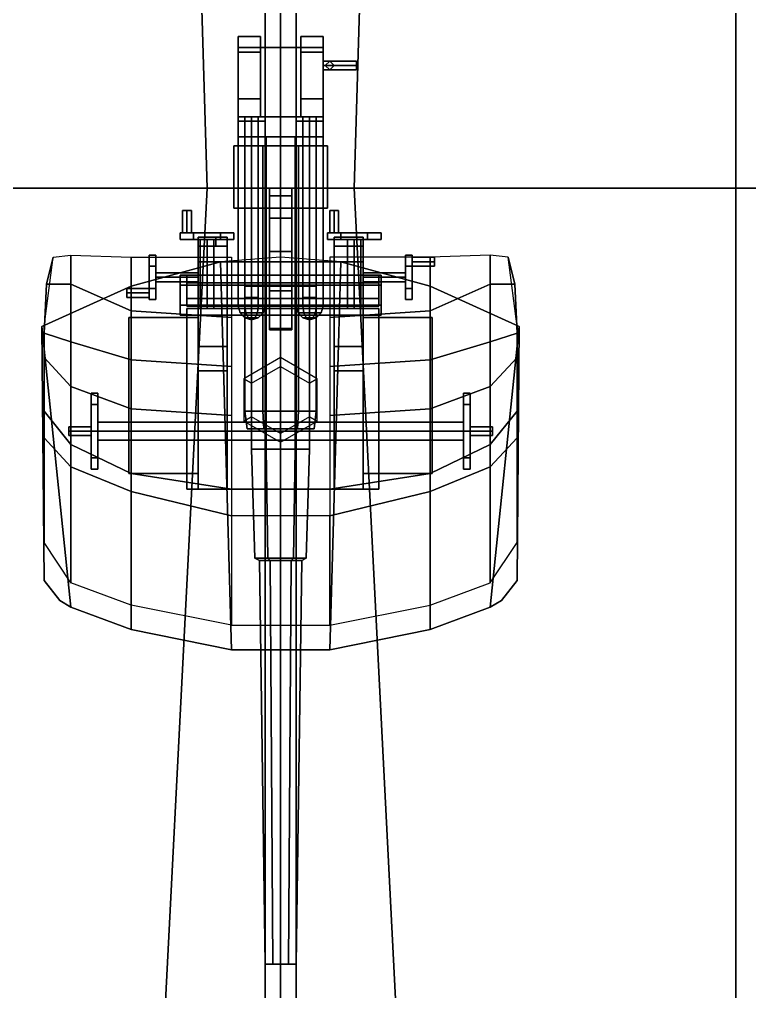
# Model space of a CAD drawing. Header units: millimetres. Extents: x -5 to 5, y -63 to 51.
# Drawn here: x -1.171 to 2.102, y -4.033 to 0.327 of the extents above; entities that cross this region are included whole.
import ezdxf

# ---------------------------------------------------------------- set-up
doc = ezdxf.new("R2010")
doc.units = ezdxf.units.MM
for name, color, linetype in [('gun', 1, 'Continuous'), ('hull2', 7, 'Continuous'), ('railings', 6, 'Continuous'), ('sleeve', 5, 'Continuous'), ('turret', 2, 'Continuous')]:
    doc.layers.add(name, color=color, linetype=linetype)

msp = doc.modelspace()

# ---------------------------------------------------------------- linework, layer by layer
for points in [[(0, 3.64, 3.3), (-4.79, 3.64, 3.14), (-4.69, -0.43, 3.07), (0, -0.43, 3.2)], [(-2.18, 3.64, -2.71), (-0.45, 3.64, -2.89), (-0.33, -0.43, -2.97), (-2.52, -0.43, -2.7)], [(-0.45, 3.64, -2.89), (-0.07, 3.64, -2.93), (-0.07, -0.43, -2.98), (-0.33, -0.43, -2.97)], [(-0.07, 3.64, -2.93), (0, 3.64, -2.94), (0, -0.43, -3.04), (-0.07, -0.43, -2.98)], [(2.04, 2.41, 4.45), (-2.04, 2.41, 4.45), (-2.04, -4.61, 4.45), (2.04, -4.61, 4.45)], [(2.04, -4.61, 3), (2.04, 2.41, 3.2), (2.04, 2.41, 4.45), (2.04, -4.61, 4.45)], [(0, -0.43, 3.2), (-4.69, -0.43, 3.07), (-4.69, -6.12, 2.89), (0, -6.12, 3.04)], [(-2.52, -0.43, -2.7), (-0.33, -0.43, -2.97), (-0.62, -6.12, -3.05), (-2.52, -6.12, -2.81)], [(-0.33, -0.43, -2.97), (-0.07, -0.43, -2.98), (-0.07, -6.12, -3.06), (-0.62, -6.12, -3.05)], [(-0.07, -0.43, -2.98), (0, -0.43, -3.04), (0, -6.12, -3.12), (-0.07, -6.12, -3.06)]]:
    msp.add_3dface(points)
at = {"layer": 'gun'}
for points in [[(-0.09, 0.18, 5.91), (-0.09, 0.25, 5.84), (-0.19, 0.25, 5.84), (-0.19, 0.18, 5.91)], [(-0.19, 0.25, 5.59), (-0.09, 0.25, 5.59), (-0.09, 0.2, 5.55), (-0.19, 0.2, 5.55)], [(-0.19, 0.25, 5.84), (-0.09, 0.25, 5.84), (-0.09, 0.25, 5.59), (-0.19, 0.25, 5.59)], [(-0.19, 0.18, 5.91), (-0.19, 0.25, 5.84), (-0.19, 0.25, 5.59), (-0.19, 0.2, 5.55)], [(-0.09, 0.2, 5.55), (-0.09, 0.25, 5.59), (-0.09, 0.25, 5.84), (-0.09, 0.18, 5.91)], [(0.19, 0.18, 5.91), (0.19, 0.25, 5.84), (0.09, 0.25, 5.84), (0.09, 0.18, 5.91)], [(0.09, 0.25, 5.59), (0.19, 0.25, 5.59), (0.19, 0.2, 5.55), (0.09, 0.2, 5.55)], [(0.09, 0.25, 5.84), (0.19, 0.25, 5.84), (0.19, 0.25, 5.59), (0.09, 0.25, 5.59)], [(0.09, 0.18, 5.91), (0.09, 0.25, 5.84), (0.09, 0.25, 5.59), (0.09, 0.2, 5.55)], [(0.19, 0.2, 5.55), (0.19, 0.25, 5.59), (0.19, 0.25, 5.84), (0.19, 0.18, 5.91)], [(-0.19, 0.2, 5.55), (0.19, 0.2, 5.55), (0.19, -0.11, 5.55), (-0.19, -0.11, 5.55)], [(-0.19, -0.11, 5.91), (-0.19, 0.18, 5.91), (-0.19, 0.2, 5.55), (-0.19, -0.11, 5.55)], [(-0.09, -0.11, 5.91), (-0.09, 0.18, 5.91), (-0.19, 0.18, 5.91), (-0.19, -0.11, 5.91)], [(0.09, -0.11, 5.61), (0.09, 0.2, 5.61), (-0.09, 0.2, 5.61), (-0.09, -0.11, 5.61)], [(-0.09, 0.2, 5.61), (0.09, 0.2, 5.61), (0.09, 0.2, 5.55), (-0.09, 0.2, 5.55)], [(-0.09, -0.11, 5.55), (-0.09, 0.2, 5.55), (-0.09, 0.18, 5.91), (-0.09, -0.11, 5.91)], [(0.09, -0.11, 5.91), (0.09, 0.18, 5.91), (0.09, 0.2, 5.55), (0.09, -0.11, 5.55)], [(0.19, -0.11, 5.91), (0.19, 0.18, 5.91), (0.09, 0.18, 5.91), (0.09, -0.11, 5.91)], [(0.19, -0.11, 5.55), (0.19, 0.2, 5.55), (0.19, 0.18, 5.91), (0.19, -0.11, 5.91)], [(0.19, 0.12, 5.69), (0.19, 0.14, 5.71), (0.22, 0.14, 5.71), (0.2, 0.12, 5.69)], [(0.19, 0.14, 5.71), (0.19, 0.12, 5.73), (0.24, 0.12, 5.73), (0.22, 0.14, 5.71)], [(0.2, 0.12, 5.45), (0.22, 0.14, 5.47), (0.34, 0.14, 5.47), (0.34, 0.12, 5.45)], [(0.22, 0.14, 5.47), (0.2, 0.12, 5.45), (0.2, 0.12, 5.69), (0.22, 0.14, 5.71)], [(0.22, 0.14, 5.47), (0.24, 0.12, 5.49), (0.34, 0.12, 5.49), (0.34, 0.14, 5.47)], [(0.24, 0.12, 5.49), (0.22, 0.14, 5.47), (0.22, 0.14, 5.71), (0.24, 0.12, 5.73)], [(0.34, 0.14, 5.47), (0.34, 0.12, 5.49), (0.34, 0.1, 5.47), (0.34, 0.12, 5.45)], [(0.19, 0.1, 5.71), (0.19, 0.12, 5.69), (0.2, 0.12, 5.69), (0.22, 0.1, 5.71)], [(0.19, 0.12, 5.73), (0.19, 0.1, 5.71), (0.22, 0.1, 5.71), (0.24, 0.12, 5.73)], [(0.22, 0.1, 5.47), (0.2, 0.12, 5.45), (0.34, 0.12, 5.45), (0.34, 0.1, 5.47)], [(0.2, 0.12, 5.45), (0.22, 0.1, 5.47), (0.22, 0.1, 5.71), (0.2, 0.12, 5.69)], [(0.24, 0.12, 5.49), (0.22, 0.1, 5.47), (0.34, 0.1, 5.47), (0.34, 0.12, 5.49)], [(0.22, 0.1, 5.47), (0.24, 0.12, 5.49), (0.24, 0.12, 5.73), (0.22, 0.1, 5.71)], [(-0.09, -0.11, 6.05), (-0.09, -0.03, 6.05), (-0.19, -0.03, 6.05), (-0.19, -0.11, 6.05)], [(-0.19, -0.11, 6.05), (-0.19, -0.03, 6.05), (-0.19, -0.03, 5.91), (-0.19, -0.11, 5.91)], [(-0.19, -0.03, 6.05), (-0.09, -0.03, 6.05), (-0.09, -0.03, 5.91), (-0.19, -0.03, 5.91)], [(-0.09, -0.11, 5.91), (-0.09, -0.03, 5.91), (-0.09, -0.03, 6.05), (-0.09, -0.11, 6.05)], [(0.09, -0.03, 6.05), (0.19, -0.03, 6.05), (0.19, -0.03, 5.91), (0.09, -0.03, 5.91)], [(0.19, -0.11, 6.05), (0.19, -0.03, 6.05), (0.09, -0.03, 6.05), (0.09, -0.11, 6.05)], [(0.09, -0.11, 6.05), (0.09, -0.03, 6.05), (0.09, -0.03, 5.91), (0.09, -0.11, 5.91)], [(0.19, -0.11, 5.91), (0.19, -0.03, 5.91), (0.19, -0.03, 6.05), (0.19, -0.11, 6.05)], [(-0.19, -0.11, 5.87), (0.19, -0.11, 5.87), (0.19, -0.11, 5.55), (-0.19, -0.11, 5.55)], [(-0.19, -0.11, 5.55), (0.19, -0.11, 5.55), (0.19, -0.2, 5.55), (-0.19, -0.2, 5.55)], [(0.19, -0.2, 5.87), (0.19, -0.11, 5.87), (-0.19, -0.11, 5.87), (-0.19, -0.2, 5.87)], [(-0.19, -0.11, 5.87), (-0.09, -0.11, 5.87), (-0.09, -0.11, 6.05), (-0.19, -0.11, 6.05)], [(-0.19, -0.2, 5.87), (-0.19, -0.11, 5.87), (-0.19, -0.11, 5.55), (-0.19, -0.2, 5.55)], [(-0.13, -0.92, 5.97), (-0.16, -0.92, 6), (-0.16, -0.11, 6), (-0.13, -0.11, 5.97)], [(-0.16, -0.92, 6), (-0.13, -0.92, 6.03), (-0.13, -0.11, 6.03), (-0.16, -0.11, 6)], [(-0.1, -0.92, 6), (-0.13, -0.92, 5.97), (-0.13, -0.11, 5.97), (-0.1, -0.11, 6)], [(-0.13, -0.92, 6.03), (-0.1, -0.92, 6), (-0.1, -0.11, 6), (-0.13, -0.11, 6.03)], [(0.09, -0.11, 5.87), (0.19, -0.11, 5.87), (0.19, -0.11, 6.05), (0.09, -0.11, 6.05)], [(0.1, -0.92, 6), (0.13, -0.92, 6.03), (0.13, -0.11, 6.03), (0.1, -0.11, 6)], [(0.13, -0.92, 5.97), (0.1, -0.92, 6), (0.1, -0.11, 6), (0.13, -0.11, 5.97)], [(0.13, -0.92, 6.03), (0.16, -0.92, 6), (0.16, -0.11, 6), (0.13, -0.11, 6.03)], [(0.16, -0.92, 6), (0.13, -0.92, 5.97), (0.13, -0.11, 5.97), (0.16, -0.11, 6)], [(0.19, -0.2, 5.55), (0.19, -0.11, 5.55), (0.19, -0.11, 5.87), (0.19, -0.2, 5.87)], [(-0.19, -0.2, 5.55), (0.19, -0.2, 5.55), (0.19, -0.2, 5.87), (-0.19, -0.2, 5.87)], [(-0.13, -1.6, 5.76), (-0.065, -1.6, 5.8726), (-0.065, -0.2, 5.8726), (-0.13, -0.2, 5.76)], [(-0.065, -1.6, 5.6474), (-0.13, -1.6, 5.76), (-0.13, -0.2, 5.76), (-0.065, -0.2, 5.6474)], [(0.065, -1.6, 5.6474), (-0.065, -1.6, 5.6474), (-0.065, -0.2, 5.6474), (0.065, -0.2, 5.6474)], [(-0.065, -1.6, 5.8726), (0.065, -1.6, 5.8726), (0.065, -0.2, 5.8726), (-0.065, -0.2, 5.8726)], [(0.065, -1.6, 5.8726), (0.13, -1.6, 5.76), (0.13, -0.2, 5.76), (0.065, -0.2, 5.8726)], [(0.13, -1.6, 5.76), (0.065, -1.6, 5.6474), (0.065, -0.2, 5.6474), (0.13, -0.2, 5.76)], [(-0.115, -2.09, 5.76), (-0.0575, -2.09, 5.8596), (-0.065, -1.6, 5.8726), (-0.13, -1.6, 5.76)], [(-0.0575, -2.09, 5.6604), (-0.115, -2.09, 5.76), (-0.13, -1.6, 5.76), (-0.065, -1.6, 5.6474)], [(0.0575, -2.09, 5.6604), (-0.0575, -2.09, 5.6604), (-0.065, -1.6, 5.6474), (0.065, -1.6, 5.6474)], [(-0.0575, -2.09, 5.8596), (0.0575, -2.09, 5.8596), (0.065, -1.6, 5.8726), (-0.065, -1.6, 5.8726)], [(0.0575, -2.09, 5.8596), (0.115, -2.09, 5.76), (0.13, -1.6, 5.76), (0.065, -1.6, 5.8726)], [(0.115, -2.09, 5.76), (0.0575, -2.09, 5.6604), (0.065, -1.6, 5.6474), (0.13, -1.6, 5.76)], [(-0.095, -2.1, 5.76), (-0.0475, -2.1, 5.8423), (-0.0575, -2.09, 5.8596), (-0.115, -2.09, 5.76)], [(-0.0475, -2.1, 5.6777), (-0.095, -2.1, 5.76), (-0.115, -2.09, 5.76), (-0.0575, -2.09, 5.6604)], [(-0.0475, -2.1, 5.8423), (0.0475, -2.1, 5.8423), (0.0575, -2.09, 5.8596), (-0.0575, -2.09, 5.8596)], [(0.0475, -2.1, 5.6777), (-0.0475, -2.1, 5.6777), (-0.0575, -2.09, 5.6604), (0.0575, -2.09, 5.6604)], [(0.0475, -2.1, 5.8423), (0.095, -2.1, 5.76), (0.115, -2.09, 5.76), (0.0575, -2.09, 5.8596)], [(0.095, -2.1, 5.76), (0.0475, -2.1, 5.6777), (0.0575, -2.09, 5.6604), (0.115, -2.09, 5.76)], [(-0.07, -3.91, 5.76), (-0.035, -3.91, 5.8206), (-0.0475, -2.1, 5.8423), (-0.095, -2.1, 5.76)], [(-0.035, -3.91, 5.6994), (-0.07, -3.91, 5.76), (-0.095, -2.1, 5.76), (-0.0475, -2.1, 5.6777)], [(-0.035, -3.91, 5.8206), (0.035, -3.91, 5.8206), (0.0475, -2.1, 5.8423), (-0.0475, -2.1, 5.8423)], [(0.035, -3.91, 5.6994), (-0.035, -3.91, 5.6994), (-0.0475, -2.1, 5.6777), (0.0475, -2.1, 5.6777)], [(0.07, -3.91, 5.76), (0.035, -3.91, 5.6994), (0.0475, -2.1, 5.6777), (0.095, -2.1, 5.76)], [(0.035, -3.91, 5.8206), (0.07, -3.91, 5.76), (0.095, -2.1, 5.76), (0.0475, -2.1, 5.8423)], [(-0.07, -3.91, 5.76), (0.07, -3.91, 5.76), (0.035, -3.91, 5.8206), (-0.035, -3.91, 5.8206)], [(-0.035, -3.91, 5.6994), (0.035, -3.91, 5.6994), (0.07, -3.91, 5.76), (-0.07, -3.91, 5.76)]]:
    msp.add_3dface(points, dxfattribs=at)
at = {"layer": 'hull2'}
for points in [[(0.07, 3.64, -2.93), (0, 3.64, -2.94), (0, -0.43, -3.04), (0.07, -0.43, -2.98)], [(0, 3.64, 3.3), (4.79, 3.64, 3.14), (4.69, -0.43, 3.07), (0, -0.43, 3.2)], [(0.45, 3.64, -2.89), (0.07, 3.64, -2.93), (0.07, -0.43, -2.98), (0.33, -0.43, -2.97)], [(2.18, 3.64, -2.71), (0.45, 3.64, -2.89), (0.33, -0.43, -2.97), (2.52, -0.43, -2.7)], [(0.07, -0.43, -2.98), (0, -0.43, -3.04), (0, -6.12, -3.12), (0.07, -6.12, -3.06)], [(0, -0.43, 3.2), (4.69, -0.43, 3.07), (4.69, -6.12, 2.89), (0, -6.12, 3.04)], [(0.33, -0.43, -2.97), (0.07, -0.43, -2.98), (0.07, -6.12, -3.06), (0.62, -6.12, -3.05)], [(2.52, -0.43, -2.7), (0.33, -0.43, -2.97), (0.62, -6.12, -3.05), (2.52, -6.12, -2.81)]]:
    msp.add_3dface(points, dxfattribs=at)
at = {"layer": 'railings'}
for points in [[(2.04, -4.61, 5.49), (2.04, 1.58, 5.49), (2.04, 1.58, 4.45), (2.04, -4.61, 4.45)], [(2.04, -4.61, 4.45), (2.04, 1.58, 4.45), (2.04, 1.58, 5.49), (2.04, -4.61, 5.49)]]:
    msp.add_3dface(points, dxfattribs=at)
at = {"layer": 'sleeve'}
for points in [[(-0.19, -0.13, 6), (-0.07, -0.13, 6), (-0.1, -0.13, 5.948), (-0.16, -0.13, 5.948)], [(-0.16, -0.13, 6.052), (-0.1, -0.13, 6.052), (-0.07, -0.13, 6), (-0.19, -0.13, 6)], [(-0.16, -0.96, 5.948), (-0.19, -0.96, 6), (-0.19, -0.13, 6), (-0.16, -0.13, 5.948)], [(-0.19, -0.96, 6), (-0.16, -0.96, 6.052), (-0.16, -0.13, 6.052), (-0.19, -0.13, 6)], [(-0.1, -0.96, 5.948), (-0.16, -0.96, 5.948), (-0.16, -0.13, 5.948), (-0.1, -0.13, 5.948)], [(-0.16, -0.96, 6.052), (-0.1, -0.96, 6.052), (-0.1, -0.13, 6.052), (-0.16, -0.13, 6.052)], [(-0.07, -0.96, 6), (-0.1, -0.96, 5.948), (-0.1, -0.13, 5.948), (-0.07, -0.13, 6)], [(-0.1, -0.96, 6.052), (-0.07, -0.96, 6), (-0.07, -0.13, 6), (-0.1, -0.13, 6.052)], [(0.1, -0.13, 6.052), (0.16, -0.13, 6.052), (0.19, -0.13, 6), (0.07, -0.13, 6)], [(0.07, -0.13, 6), (0.19, -0.13, 6), (0.16, -0.13, 5.948), (0.1, -0.13, 5.948)], [(0.07, -0.96, 6), (0.1, -0.96, 6.052), (0.1, -0.13, 6.052), (0.07, -0.13, 6)], [(0.1, -0.96, 5.948), (0.07, -0.96, 6), (0.07, -0.13, 6), (0.1, -0.13, 5.948)], [(0.1, -0.96, 6.052), (0.16, -0.96, 6.052), (0.16, -0.13, 6.052), (0.1, -0.13, 6.052)], [(0.16, -0.96, 5.948), (0.1, -0.96, 5.948), (0.1, -0.13, 5.948), (0.16, -0.13, 5.948)], [(0.16, -0.96, 6.052), (0.19, -0.96, 6), (0.19, -0.13, 6), (0.16, -0.13, 6.052)], [(0.19, -0.96, 6), (0.16, -0.96, 5.948), (0.16, -0.13, 5.948), (0.19, -0.13, 6)], [(-0.21, -0.24, 6.01), (0.21, -0.24, 6.01), (0.21, -0.24, 5.67), (-0.21, -0.24, 5.67)], [(-0.21, -0.24, 5.67), (0.21, -0.24, 5.67), (0.21, -0.52, 5.67), (-0.21, -0.52, 5.67)], [(-0.08, -0.24, 6.09), (0.08, -0.24, 6.09), (0.21, -0.24, 6.01), (-0.21, -0.24, 6.01)], [(-0.08, -0.52, 6.09), (-0.08, -0.24, 6.09), (-0.21, -0.24, 6.01), (-0.21, -0.52, 6.01)], [(-0.21, -0.52, 6.01), (-0.21, -0.24, 6.01), (-0.21, -0.24, 5.67), (-0.21, -0.52, 5.67)], [(-0.08, -0.24, 5.8986), (0.08, -0.24, 5.8986), (0.16, -0.24, 5.76), (-0.16, -0.24, 5.76)], [(-0.16, -0.24, 5.76), (0.16, -0.24, 5.76), (0.08, -0.24, 5.6214), (-0.08, -0.24, 5.6214)], [(-0.16, -1.43, 5.76), (-0.08, -1.43, 5.8986), (-0.08, -0.24, 5.8986), (-0.16, -0.24, 5.76)], [(-0.08, -1.43, 5.6214), (-0.16, -1.43, 5.76), (-0.16, -0.24, 5.76), (-0.08, -0.24, 5.6214)], [(0.08, -1.43, 5.6214), (-0.08, -1.43, 5.6214), (-0.08, -0.24, 5.6214), (0.08, -0.24, 5.6214)], [(-0.08, -1.43, 5.8986), (0.08, -1.43, 5.8986), (0.08, -0.24, 5.8986), (-0.08, -0.24, 5.8986)], [(0.08, -0.52, 6.09), (0.08, -0.24, 6.09), (-0.08, -0.24, 6.09), (-0.08, -0.52, 6.09)], [(0.08, -1.43, 5.8986), (0.16, -1.43, 5.76), (0.16, -0.24, 5.76), (0.08, -0.24, 5.8986)], [(0.16, -1.43, 5.76), (0.08, -1.43, 5.6214), (0.08, -0.24, 5.6214), (0.16, -0.24, 5.76)], [(0.21, -0.52, 6.01), (0.21, -0.24, 6.01), (0.08, -0.24, 6.09), (0.08, -0.52, 6.09)], [(0.21, -0.52, 5.67), (0.21, -0.24, 5.67), (0.21, -0.24, 6.01), (0.21, -0.52, 6.01)], [(-0.05, -1.06, 5.76), (-0.05, -0.43, 5.76), (-0.05, -1.066, 5.335)], [(-0.05, -0.43, 5.76), (-0.05, -0.465, 5.584), (-0.05, -0.89, 5.3), (-0.05, -1.066, 5.335)], [(-0.05, -0.465, 5.584), (-0.05, -0.43, 5.76), (0.05, -0.43, 5.76), (0.05, -0.465, 5.584)], [(0.05, -0.43, 5.76), (0.05, -1.06, 5.76), (0.05, -1.066, 5.335)], [(0.05, -0.465, 5.584), (0.05, -0.43, 5.76), (0.05, -1.066, 5.335), (0.05, -0.89, 5.3)], [(-0.05, -0.5647, 5.4347), (-0.05, -0.465, 5.584), (0.05, -0.465, 5.584), (0.05, -0.5647, 5.4347)], [(-0.05, -0.465, 5.584), (-0.05, -0.5647, 5.4347), (-0.05, -0.714, 5.335), (-0.05, -0.89, 5.3)], [(0.05, -0.5647, 5.4347), (0.05, -0.465, 5.584), (0.05, -0.89, 5.3), (0.05, -0.714, 5.335)], [(-0.21, -0.52, 5.67), (0.21, -0.52, 5.67), (0.21, -0.52, 6.01), (-0.21, -0.52, 6.01)], [(-0.21, -0.52, 6.01), (0.21, -0.52, 6.01), (0.08, -0.52, 6.09), (-0.08, -0.52, 6.09)], [(-0.05, -0.714, 5.335), (-0.05, -0.5647, 5.4347), (0.05, -0.5647, 5.4347), (0.05, -0.714, 5.335)], [(-0.05, -0.89, 5.3), (-0.05, -0.714, 5.335), (0.05, -0.714, 5.335), (0.05, -0.89, 5.3)], [(-0.42, -0.82, 5.76), (-0.42, -0.855, 5.8206), (0.44, -0.855, 5.8206), (0.44, -0.82, 5.76)], [(-0.42, -0.855, 5.6994), (-0.42, -0.82, 5.76), (0.44, -0.82, 5.76), (0.44, -0.855, 5.6994)], [(-0.42, -0.82, 5.76), (-0.42, -0.96, 5.76), (-0.42, -0.925, 5.8206), (-0.42, -0.855, 5.8206)], [(-0.42, -0.855, 5.6994), (-0.42, -0.925, 5.6994), (-0.42, -0.96, 5.76), (-0.42, -0.82, 5.76)], [(0.44, -0.855, 5.8206), (0.44, -0.925, 5.8206), (0.44, -0.96, 5.76), (0.44, -0.82, 5.76)], [(0.44, -0.82, 5.76), (0.44, -0.96, 5.76), (0.44, -0.925, 5.6994), (0.44, -0.855, 5.6994)], [(-0.42, -0.925, 5.6994), (-0.42, -0.855, 5.6994), (0.44, -0.855, 5.6994), (0.44, -0.925, 5.6994)], [(-0.42, -0.855, 5.8206), (-0.42, -0.925, 5.8206), (0.44, -0.925, 5.8206), (0.44, -0.855, 5.8206)], [(-0.16, -0.87, 5.95), (0.16, -0.87, 5.95), (0.16, -0.87, 5.67), (-0.16, -0.87, 5.67)], [(-0.16, -0.87, 5.67), (0.16, -0.87, 5.67), (0.16, -0.96, 5.67), (-0.16, -0.96, 5.67)], [(0.16, -0.96, 5.95), (0.16, -0.87, 5.95), (-0.16, -0.87, 5.95), (-0.16, -0.96, 5.95)], [(-0.16, -0.96, 5.95), (-0.16, -0.87, 5.95), (-0.16, -0.87, 5.67), (-0.16, -0.96, 5.67)], [(0.16, -0.96, 5.67), (0.16, -0.87, 5.67), (0.16, -0.87, 5.95), (0.16, -0.96, 5.95)], [(-0.05, -1.066, 5.335), (-0.05, -0.89, 5.3), (0.05, -0.89, 5.3), (0.05, -1.066, 5.335)], [(-0.42, -0.925, 5.8206), (-0.42, -0.96, 5.76), (0.44, -0.96, 5.76), (0.44, -0.925, 5.8206)], [(-0.42, -0.96, 5.76), (-0.42, -0.925, 5.6994), (0.44, -0.925, 5.6994), (0.44, -0.96, 5.76)], [(-0.182, -0.99, 6), (-0.19, -0.96, 6), (-0.16, -0.96, 5.948), (-0.156, -0.99, 5.955)], [(-0.156, -0.99, 6.045), (-0.16, -0.96, 6.052), (-0.19, -0.96, 6), (-0.182, -0.99, 6)], [(-0.16, -1.012, 6), (-0.182, -0.99, 6), (-0.156, -0.99, 5.955), (-0.145, -1.012, 5.974)], [(-0.145, -1.012, 6.026), (-0.156, -0.99, 6.045), (-0.182, -0.99, 6), (-0.16, -1.012, 6)], [(-0.16, -0.96, 5.67), (0.16, -0.96, 5.67), (0.16, -0.96, 5.95), (-0.16, -0.96, 5.95)], [(-0.156, -0.99, 5.955), (-0.16, -0.96, 5.948), (-0.1, -0.96, 5.948), (-0.104, -0.99, 5.955)], [(-0.104, -0.99, 6.045), (-0.1, -0.96, 6.052), (-0.16, -0.96, 6.052), (-0.156, -0.99, 6.045)], [(-0.145, -1.012, 5.974), (-0.156, -0.99, 5.955), (-0.104, -0.99, 5.955), (-0.115, -1.012, 5.974)], [(-0.115, -1.012, 6.026), (-0.104, -0.99, 6.045), (-0.156, -0.99, 6.045), (-0.145, -1.012, 6.026)], [(-0.115, -1.012, 5.974), (-0.104, -0.99, 5.955), (-0.078, -0.99, 6), (-0.1, -1.012, 6)], [(-0.1, -1.012, 6), (-0.078, -0.99, 6), (-0.104, -0.99, 6.045), (-0.115, -1.012, 6.026)], [(-0.104, -0.99, 5.955), (-0.1, -0.96, 5.948), (-0.07, -0.96, 6), (-0.078, -0.99, 6)], [(-0.078, -0.99, 6), (-0.07, -0.96, 6), (-0.1, -0.96, 6.052), (-0.104, -0.99, 6.045)], [(0.104, -0.99, 6.045), (0.1, -0.96, 6.052), (0.07, -0.96, 6), (0.078, -0.99, 6)], [(0.078, -0.99, 6), (0.07, -0.96, 6), (0.1, -0.96, 5.948), (0.104, -0.99, 5.955)], [(0.115, -1.012, 6.026), (0.104, -0.99, 6.045), (0.078, -0.99, 6), (0.1, -1.012, 6)], [(0.1, -1.012, 6), (0.078, -0.99, 6), (0.104, -0.99, 5.955), (0.115, -1.012, 5.974)], [(0.156, -0.99, 6.045), (0.16, -0.96, 6.052), (0.1, -0.96, 6.052), (0.104, -0.99, 6.045)], [(0.104, -0.99, 5.955), (0.1, -0.96, 5.948), (0.16, -0.96, 5.948), (0.156, -0.99, 5.955)], [(0.145, -1.012, 6.026), (0.156, -0.99, 6.045), (0.104, -0.99, 6.045), (0.115, -1.012, 6.026)], [(0.115, -1.012, 5.974), (0.104, -0.99, 5.955), (0.156, -0.99, 5.955), (0.145, -1.012, 5.974)], [(0.16, -1.012, 6), (0.182, -0.99, 6), (0.156, -0.99, 6.045), (0.145, -1.012, 6.026)], [(0.145, -1.012, 5.974), (0.156, -0.99, 5.955), (0.182, -0.99, 6), (0.16, -1.012, 6)], [(0.182, -0.99, 6), (0.19, -0.96, 6), (0.16, -0.96, 6.052), (0.156, -0.99, 6.045)], [(0.156, -0.99, 5.955), (0.16, -0.96, 5.948), (0.19, -0.96, 6), (0.182, -0.99, 6)], [(-0.13, -1.02, 6), (-0.16, -1.012, 6), (-0.145, -1.012, 5.974), (-0.13, -1.02, 6)], [(-0.13, -1.02, 6), (-0.145, -1.012, 6.026), (-0.16, -1.012, 6), (-0.13, -1.02, 6)], [(-0.13, -1.02, 6), (-0.145, -1.012, 5.974), (-0.115, -1.012, 5.974), (-0.13, -1.02, 6)], [(-0.13, -1.02, 6), (-0.115, -1.012, 6.026), (-0.145, -1.012, 6.026), (-0.13, -1.02, 6)], [(-0.13, -1.02, 6), (-0.115, -1.012, 5.974), (-0.1, -1.012, 6), (-0.13, -1.02, 6)], [(-0.13, -1.02, 6), (-0.1, -1.012, 6), (-0.115, -1.012, 6.026), (-0.13, -1.02, 6)], [(0.13, -1.02, 6), (0.115, -1.012, 6.026), (0.1, -1.012, 6), (0.13, -1.02, 6)], [(0.13, -1.02, 6), (0.1, -1.012, 6), (0.115, -1.012, 5.974), (0.13, -1.02, 6)], [(0.13, -1.02, 6), (0.145, -1.012, 6.026), (0.115, -1.012, 6.026), (0.13, -1.02, 6)], [(0.13, -1.02, 6), (0.115, -1.012, 5.974), (0.145, -1.012, 5.974), (0.13, -1.02, 6)], [(0.13, -1.02, 6), (0.16, -1.012, 6), (0.145, -1.012, 6.026), (0.13, -1.02, 6)], [(0.13, -1.02, 6), (0.145, -1.012, 5.974), (0.16, -1.012, 6), (0.13, -1.02, 6)], [(-0.05, -1.06, 5.76), (-0.05, -1.066, 5.335), (0.05, -1.066, 5.335), (0.05, -1.06, 5.76)], [(-0.15, -1.51, 5.76), (-0.075, -1.51, 5.8899), (-0.08, -1.43, 5.8986), (-0.16, -1.43, 5.76)], [(-0.075, -1.51, 5.6301), (-0.15, -1.51, 5.76), (-0.16, -1.43, 5.76), (-0.08, -1.43, 5.6214)], [(0.075, -1.51, 5.6301), (-0.075, -1.51, 5.6301), (-0.08, -1.43, 5.6214), (0.08, -1.43, 5.6214)], [(-0.075, -1.51, 5.8899), (0.075, -1.51, 5.8899), (0.08, -1.43, 5.8986), (-0.08, -1.43, 5.8986)], [(0.075, -1.51, 5.8899), (0.15, -1.51, 5.76), (0.16, -1.43, 5.76), (0.08, -1.43, 5.8986)], [(0.15, -1.51, 5.76), (0.075, -1.51, 5.6301), (0.08, -1.43, 5.6214), (0.16, -1.43, 5.76)], [(-0.15, -1.51, 5.76), (0.15, -1.51, 5.76), (0.075, -1.51, 5.8899), (-0.075, -1.51, 5.8899)], [(-0.075, -1.51, 5.6301), (0.075, -1.51, 5.6301), (0.15, -1.51, 5.76), (-0.15, -1.51, 5.76)]]:
    msp.add_3dface(points, dxfattribs=at)
at = {"layer": 'turret'}
for points in [[(-0.44, -0.53, 5.33), (-0.42, -0.53, 5.35), (-0.4, -0.53, 5.33), (-0.42, -0.53, 5.31)], [(-0.42, -0.63, 5.31), (-0.44, -0.63, 5.33), (-0.44, -0.53, 5.33), (-0.42, -0.53, 5.31)], [(-0.44, -0.63, 5.33), (-0.42, -0.63, 5.35), (-0.42, -0.53, 5.35), (-0.44, -0.53, 5.33)], [(-0.4, -0.63, 5.33), (-0.42, -0.63, 5.31), (-0.42, -0.53, 5.31), (-0.4, -0.53, 5.33)], [(-0.42, -0.63, 5.35), (-0.4, -0.63, 5.33), (-0.4, -0.53, 5.33), (-0.42, -0.53, 5.35)], [(0.22, -0.53, 5.33), (0.24, -0.53, 5.35), (0.26, -0.53, 5.33), (0.24, -0.53, 5.31)], [(0.24, -0.63, 5.31), (0.22, -0.63, 5.33), (0.22, -0.53, 5.33), (0.24, -0.53, 5.31)], [(0.22, -0.63, 5.33), (0.24, -0.63, 5.35), (0.24, -0.53, 5.35), (0.22, -0.53, 5.33)], [(0.26, -0.63, 5.33), (0.24, -0.63, 5.31), (0.24, -0.53, 5.31), (0.26, -0.53, 5.33)], [(0.24, -0.63, 5.35), (0.26, -0.63, 5.33), (0.26, -0.53, 5.33), (0.24, -0.53, 5.35)], [(-0.45, -0.63, 5.33), (-0.21, -0.63, 5.33), (-0.27, -0.63, 5.2261), (-0.39, -0.63, 5.2261)], [(-0.39, -0.66, 5.2261), (-0.45, -0.66, 5.33), (-0.45, -0.63, 5.33), (-0.39, -0.63, 5.2261)], [(-0.39, -0.63, 5.4339), (-0.27, -0.63, 5.4339), (-0.21, -0.63, 5.33), (-0.45, -0.63, 5.33)], [(-0.45, -0.66, 5.33), (-0.39, -0.66, 5.4339), (-0.39, -0.63, 5.4339), (-0.45, -0.63, 5.33)], [(-0.27, -0.66, 5.2261), (-0.39, -0.66, 5.2261), (-0.39, -0.63, 5.2261), (-0.27, -0.63, 5.2261)], [(-0.39, -0.66, 5.4339), (-0.27, -0.66, 5.4339), (-0.27, -0.63, 5.4339), (-0.39, -0.63, 5.4339)], [(-0.37, -0.69, 5.37), (-0.37, -0.65, 5.48), (-0.24, -0.65, 5.48), (-0.24, -0.69, 5.37)], [(-0.24, -0.69, 5.61), (-0.24, -0.65, 5.56), (-0.37, -0.65, 5.56), (-0.37, -0.69, 5.61)], [(-0.24, -0.65, 5.56), (-0.24, -0.65, 5.48), (-0.37, -0.65, 5.48), (-0.37, -0.65, 5.56)], [(-0.29, -0.65, 5.56), (-0.29, -0.65, 5.48), (-0.29, -0.69, 5.37), (-0.29, -0.69, 5.61)], [(-0.21, -0.66, 5.33), (-0.27, -0.66, 5.2261), (-0.27, -0.63, 5.2261), (-0.21, -0.63, 5.33)], [(-0.27, -0.66, 5.4339), (-0.21, -0.66, 5.33), (-0.21, -0.63, 5.33), (-0.27, -0.63, 5.4339)], [(-0.24, -0.69, 5.37), (-0.24, -0.65, 5.48), (-0.24, -0.65, 5.56), (-0.24, -0.69, 5.61)], [(0.27, -0.63, 5.4339), (0.39, -0.63, 5.4339), (0.45, -0.63, 5.33), (0.21, -0.63, 5.33)], [(0.21, -0.66, 5.33), (0.27, -0.66, 5.4339), (0.27, -0.63, 5.4339), (0.21, -0.63, 5.33)], [(0.21, -0.63, 5.33), (0.45, -0.63, 5.33), (0.39, -0.63, 5.2261), (0.27, -0.63, 5.2261)], [(0.27, -0.66, 5.2261), (0.21, -0.66, 5.33), (0.21, -0.63, 5.33), (0.27, -0.63, 5.2261)], [(0.24, -0.65, 5.56), (0.24, -0.65, 5.48), (0.24, -0.69, 5.37), (0.24, -0.69, 5.61)], [(0.24, -0.69, 5.37), (0.24, -0.65, 5.48), (0.37, -0.65, 5.48), (0.37, -0.69, 5.37)], [(0.37, -0.69, 5.61), (0.37, -0.65, 5.56), (0.24, -0.65, 5.56), (0.24, -0.69, 5.61)], [(0.37, -0.65, 5.56), (0.37, -0.65, 5.48), (0.24, -0.65, 5.48), (0.24, -0.65, 5.56)], [(0.27, -0.66, 5.4339), (0.39, -0.66, 5.4339), (0.39, -0.63, 5.4339), (0.27, -0.63, 5.4339)], [(0.39, -0.66, 5.2261), (0.27, -0.66, 5.2261), (0.27, -0.63, 5.2261), (0.39, -0.63, 5.2261)], [(0.37, -0.69, 5.37), (0.37, -0.65, 5.48), (0.37, -0.65, 5.56), (0.37, -0.69, 5.61)], [(0.39, -0.66, 5.4339), (0.45, -0.66, 5.33), (0.45, -0.63, 5.33), (0.39, -0.63, 5.4339)], [(0.45, -0.66, 5.33), (0.39, -0.66, 5.2261), (0.39, -0.63, 5.2261), (0.45, -0.63, 5.33)], [(-0.21, -0.66, 5.33), (-0.45, -0.66, 5.33), (-0.39, -0.66, 5.2261), (-0.27, -0.66, 5.2261)], [(-0.27, -0.66, 5.4339), (-0.39, -0.66, 5.4339), (-0.45, -0.66, 5.33), (-0.21, -0.66, 5.33)], [(-0.37, -0.69, 5.61), (-0.37, -0.69, 5.37), (-0.37, -0.97, 5.3), (-0.37, -0.97, 5.61)], [(-0.37, -0.97, 5.3), (-0.37, -0.69, 5.37), (-0.24, -0.69, 5.37), (-0.24, -0.97, 5.3)], [(-0.24, -0.97, 5.61), (-0.24, -0.69, 5.61), (-0.37, -0.69, 5.61), (-0.37, -0.97, 5.61)], [(-0.36, -0.97, 5.33), (-0.33, -0.97, 5.36), (-0.33, -0.66, 5.36), (-0.36, -0.66, 5.33)], [(-0.33, -0.97, 5.3), (-0.36, -0.97, 5.33), (-0.36, -0.66, 5.33), (-0.33, -0.66, 5.3)], [(-0.33, -0.97, 5.36), (-0.3, -0.97, 5.33), (-0.3, -0.66, 5.33), (-0.33, -0.66, 5.36)], [(-0.3, -0.97, 5.33), (-0.33, -0.97, 5.3), (-0.33, -0.66, 5.3), (-0.3, -0.66, 5.33)], [(-0.24, -0.97, 5.3), (-0.24, -0.69, 5.37), (-0.24, -0.69, 5.61), (-0.24, -0.97, 5.61)], [(0.39, -0.66, 5.4339), (0.27, -0.66, 5.4339), (0.21, -0.66, 5.33), (0.45, -0.66, 5.33)], [(0.45, -0.66, 5.33), (0.21, -0.66, 5.33), (0.27, -0.66, 5.2261), (0.39, -0.66, 5.2261)], [(0.24, -0.69, 5.61), (0.24, -0.69, 5.37), (0.24, -0.97, 5.3), (0.24, -0.97, 5.61)], [(0.24, -0.97, 5.3), (0.24, -0.69, 5.37), (0.37, -0.69, 5.37), (0.37, -0.97, 5.3)], [(0.37, -0.97, 5.61), (0.37, -0.69, 5.61), (0.24, -0.69, 5.61), (0.24, -0.97, 5.61)], [(0.3, -0.97, 5.33), (0.33, -0.97, 5.36), (0.33, -0.66, 5.36), (0.3, -0.66, 5.33)], [(0.33, -0.97, 5.3), (0.3, -0.97, 5.33), (0.3, -0.66, 5.33), (0.33, -0.66, 5.3)], [(0.33, -0.97, 5.36), (0.36, -0.97, 5.33), (0.36, -0.66, 5.33), (0.33, -0.66, 5.36)], [(0.36, -0.97, 5.33), (0.33, -0.97, 5.3), (0.33, -0.66, 5.3), (0.36, -0.66, 5.33)], [(0.37, -0.97, 5.3), (0.37, -0.69, 5.37), (0.37, -0.69, 5.61), (0.37, -0.97, 5.61)], [(-0.56, -0.73, 5.69), (-0.56, -0.78, 5.6034), (-0.59, -0.78, 5.6034), (-0.59, -0.73, 5.69)], [(-0.59, -0.93, 5.69), (-0.59, -0.73, 5.69), (-0.59, -0.78, 5.6034), (-0.59, -0.88, 5.6034)], [(-0.56, -0.78, 5.7766), (-0.56, -0.73, 5.69), (-0.59, -0.73, 5.69), (-0.59, -0.78, 5.7766)], [(-0.59, -0.88, 5.7766), (-0.59, -0.78, 5.7766), (-0.59, -0.73, 5.69), (-0.59, -0.93, 5.69)], [(-0.56, -0.88, 5.6034), (-0.56, -0.78, 5.6034), (-0.56, -0.73, 5.69), (-0.56, -0.93, 5.69)], [(-0.56, -0.93, 5.69), (-0.56, -0.73, 5.69), (-0.56, -0.78, 5.7766), (-0.56, -0.88, 5.7766)], [(-0.27, -0.76, 4.59), (0, -0.76, 4.59), (0, -0.74, 4.45), (-0.27, -0.76, 4.45)], [(0.27, -0.76, 4.45), (0, -0.74, 4.45), (0, -0.76, 4.59), (0.27, -0.76, 4.59)], [(0.56, -0.78, 5.6034), (0.56, -0.73, 5.69), (0.59, -0.73, 5.69), (0.59, -0.78, 5.6034)], [(0.56, -0.78, 5.6034), (0.56, -0.88, 5.6034), (0.56, -0.93, 5.69), (0.56, -0.73, 5.69)], [(0.56, -0.73, 5.69), (0.56, -0.78, 5.7766), (0.59, -0.78, 5.7766), (0.59, -0.73, 5.69)], [(0.56, -0.73, 5.69), (0.56, -0.93, 5.69), (0.56, -0.88, 5.7766), (0.56, -0.78, 5.7766)], [(0.59, -0.73, 5.69), (0.59, -0.93, 5.69), (0.59, -0.88, 5.6034), (0.59, -0.78, 5.6034)], [(0.59, -0.78, 5.7766), (0.59, -0.88, 5.7766), (0.59, -0.93, 5.69), (0.59, -0.73, 5.69)], [(0.59, -0.76, 5.67), (0.59, -0.74, 5.69), (0.69, -0.74, 5.69), (0.69, -0.76, 5.67)], [(0.59, -0.74, 5.69), (0.59, -0.76, 5.71), (0.69, -0.76, 5.71), (0.69, -0.74, 5.69)], [(0.69, -0.76, 5.71), (0.69, -0.78, 5.69), (0.69, -0.76, 5.67), (0.69, -0.74, 5.69)], [(-0.22, -2.5, 4.59), (-0.27, -0.76, 4.59), (-0.67, -0.87, 4.59), (-0.67, -2.41, 4.59)], [(-0.67, -0.87, 4.59), (-0.27, -0.76, 4.59), (-0.27, -0.76, 4.45), (-0.67, -0.87, 4.45)], [(-0.56, -0.88, 5.7766), (-0.56, -0.78, 5.7766), (-0.59, -0.78, 5.7766), (-0.59, -0.88, 5.7766)], [(-0.56, -0.78, 5.6034), (-0.56, -0.88, 5.6034), (-0.59, -0.88, 5.6034), (-0.59, -0.78, 5.6034)], [(-0.24, -0.97, 5.85), (-0.24, -0.76, 5.85), (-0.37, -0.76, 5.85), (-0.37, -0.97, 5.85)], [(-0.37, -0.97, 5.58), (-0.37, -0.76, 5.69), (-0.24, -0.76, 5.69), (-0.24, -0.97, 5.58)], [(-0.24, -0.76, 5.85), (-0.24, -0.76, 5.69), (-0.37, -0.76, 5.69), (-0.37, -0.76, 5.85)], [(-0.37, -0.76, 5.85), (-0.37, -0.76, 5.69), (-0.37, -0.97, 5.58), (-0.37, -0.97, 5.85)], [(0.22, -2.5, 4.59), (0.27, -0.76, 4.59), (-0.27, -0.76, 4.59), (-0.22, -2.5, 4.59)], [(-0.24, -0.97, 5.58), (-0.24, -0.76, 5.69), (-0.24, -0.76, 5.85), (-0.24, -0.97, 5.85)], [(0.67, -0.87, 4.59), (0.27, -0.76, 4.59), (0.22, -2.5, 4.59), (0.67, -2.41, 4.59)], [(0.37, -0.97, 5.85), (0.37, -0.76, 5.85), (0.24, -0.76, 5.85), (0.24, -0.97, 5.85)], [(0.24, -0.97, 5.58), (0.24, -0.76, 5.69), (0.37, -0.76, 5.69), (0.37, -0.97, 5.58)], [(0.37, -0.76, 5.85), (0.37, -0.76, 5.69), (0.24, -0.76, 5.69), (0.24, -0.76, 5.85)], [(0.24, -0.76, 5.85), (0.24, -0.76, 5.69), (0.24, -0.97, 5.58), (0.24, -0.97, 5.85)], [(0.67, -0.87, 4.45), (0.27, -0.76, 4.45), (0.27, -0.76, 4.59), (0.67, -0.87, 4.59)], [(0.37, -0.97, 5.58), (0.37, -0.76, 5.69), (0.37, -0.76, 5.85), (0.37, -0.97, 5.85)], [(0.56, -0.78, 5.7766), (0.56, -0.88, 5.7766), (0.59, -0.88, 5.7766), (0.59, -0.78, 5.7766)], [(0.56, -0.88, 5.6034), (0.56, -0.78, 5.6034), (0.59, -0.78, 5.6034), (0.59, -0.88, 5.6034)], [(0.59, -0.78, 5.69), (0.59, -0.76, 5.67), (0.69, -0.76, 5.67), (0.69, -0.78, 5.69)], [(0.59, -0.76, 5.71), (0.59, -0.78, 5.69), (0.69, -0.78, 5.69), (0.69, -0.76, 5.71)], [(-0.37, -0.81, 5.69), (-0.37, -0.83, 5.67), (-0.56, -0.83, 5.67), (-0.56, -0.81, 5.69)], [(-0.37, -0.83, 5.71), (-0.37, -0.81, 5.69), (-0.56, -0.81, 5.69), (-0.56, -0.83, 5.71)], [(-0.45, -0.865, 5.1821), (-0.45, -0.82, 5.26), (0.45, -0.82, 5.26), (0.45, -0.865, 5.1821)], [(-0.45, -0.82, 5.26), (-0.45, -0.865, 5.3379), (0.45, -0.865, 5.3379), (0.45, -0.82, 5.26)], [(-0.45, -0.865, 5.1821), (-0.45, -0.955, 5.1821), (-0.45, -1, 5.26), (-0.45, -0.82, 5.26)], [(-0.45, -0.82, 5.26), (-0.45, -1, 5.26), (-0.45, -0.955, 5.3379), (-0.45, -0.865, 5.3379)], [(0.37, -0.83, 5.67), (0.37, -0.81, 5.69), (0.56, -0.81, 5.69), (0.56, -0.83, 5.67)], [(0.37, -0.81, 5.69), (0.37, -0.83, 5.71), (0.56, -0.83, 5.71), (0.56, -0.81, 5.69)], [(0.45, -0.82, 5.26), (0.45, -1, 5.26), (0.45, -0.955, 5.1821), (0.45, -0.865, 5.1821)], [(0.45, -0.865, 5.3379), (0.45, -0.955, 5.3379), (0.45, -1, 5.26), (0.45, -0.82, 5.26)], [(-0.67, -2.41, 4.59), (-0.67, -0.87, 4.59), (-1.07, -1.05, 4.59), (-0.94, -2.31, 4.59)], [(-1.07, -1.05, 4.59), (-0.67, -0.87, 4.59), (-0.67, -0.87, 4.45), (-1.07, -1.05, 4.45)], [(-0.37, -0.83, 5.67), (-0.37, -0.85, 5.69), (-0.56, -0.85, 5.69), (-0.56, -0.83, 5.67)], [(-0.37, -0.85, 5.69), (-0.37, -0.83, 5.71), (-0.56, -0.83, 5.71), (-0.56, -0.85, 5.69)], [(-0.45, -0.955, 5.1821), (-0.45, -0.865, 5.1821), (0.45, -0.865, 5.1821), (0.45, -0.955, 5.1821)], [(-0.45, -0.865, 5.3379), (-0.45, -0.955, 5.3379), (0.45, -0.955, 5.3379), (0.45, -0.865, 5.3379)], [(0.37, -0.85, 5.69), (0.37, -0.83, 5.67), (0.56, -0.83, 5.67), (0.56, -0.85, 5.69)], [(0.37, -0.83, 5.71), (0.37, -0.85, 5.69), (0.56, -0.85, 5.69), (0.56, -0.83, 5.71)], [(1.07, -1.05, 4.59), (0.67, -0.87, 4.59), (0.67, -2.41, 4.59), (0.94, -2.31, 4.59)], [(1.07, -1.05, 4.45), (0.67, -0.87, 4.45), (0.67, -0.87, 4.59), (1.07, -1.05, 4.59)], [(-0.59, -0.88, 5.69), (-0.59, -0.9, 5.67), (-0.69, -0.9, 5.67), (-0.69, -0.88, 5.69)], [(-0.59, -0.9, 5.71), (-0.59, -0.88, 5.69), (-0.69, -0.88, 5.69), (-0.69, -0.9, 5.71)], [(-0.69, -0.9, 5.71), (-0.69, -0.88, 5.69), (-0.69, -0.9, 5.67), (-0.69, -0.92, 5.69)], [(-0.59, -0.9, 5.67), (-0.59, -0.92, 5.69), (-0.69, -0.92, 5.69), (-0.69, -0.9, 5.67)], [(-0.59, -0.92, 5.69), (-0.59, -0.9, 5.71), (-0.69, -0.9, 5.71), (-0.69, -0.92, 5.69)], [(-0.56, -0.88, 5.6034), (-0.56, -0.93, 5.69), (-0.59, -0.93, 5.69), (-0.59, -0.88, 5.6034)], [(-0.56, -0.93, 5.69), (-0.56, -0.88, 5.7766), (-0.59, -0.88, 5.7766), (-0.59, -0.93, 5.69)], [(0.56, -0.93, 5.69), (0.56, -0.88, 5.6034), (0.59, -0.88, 5.6034), (0.59, -0.93, 5.69)], [(0.56, -0.88, 5.7766), (0.56, -0.93, 5.69), (0.59, -0.93, 5.69), (0.59, -0.88, 5.7766)], [(-0.45, -1, 5.26), (-0.45, -0.955, 5.1821), (0.45, -0.955, 5.1821), (0.45, -1, 5.26)], [(-0.45, -0.955, 5.3379), (-0.45, -1, 5.26), (0.45, -1, 5.26), (0.45, -0.955, 5.3379)], [(0.44, -1.78, 5.01), (0.44, -0.97, 5.01), (-0.42, -0.97, 5.01), (-0.42, -1.78, 5.01)], [(-0.42, -0.97, 5.01), (0.44, -0.97, 5.01), (0.44, -0.97, 4.91), (-0.42, -0.97, 4.91)], [(-0.42, -0.97, 4.91), (0.44, -0.97, 4.91), (0.44, -1.78, 4.91), (-0.42, -1.78, 4.91)], [(-0.42, -1.78, 5.01), (-0.42, -0.97, 5.01), (-0.42, -0.97, 4.91), (-0.42, -1.78, 4.91)], [(-0.37, -1.78, 5.71), (-0.37, -0.97, 5.71), (-0.37, -0.97, 5.01), (-0.37, -1.78, 5.01)], [(-0.37, -0.97, 5.71), (-0.24, -0.97, 5.71), (-0.24, -0.97, 5.01), (-0.37, -0.97, 5.01)], [(-0.24, -1.14, 5.92), (-0.24, -0.97, 5.92), (-0.37, -0.97, 5.92), (-0.37, -1.14, 5.92)], [(-0.37, -0.97, 5.92), (-0.24, -0.97, 5.92), (-0.24, -0.97, 5.71), (-0.37, -0.97, 5.71)], [(-0.37, -1.14, 5.92), (-0.37, -0.97, 5.92), (-0.37, -0.97, 5.71), (-0.37, -1.25, 5.71)], [(-0.24, -1.78, 5.01), (-0.24, -0.97, 5.01), (-0.24, -0.97, 5.71), (-0.24, -1.78, 5.71)], [(-0.24, -1.25, 5.71), (-0.24, -0.97, 5.71), (-0.24, -0.97, 5.92), (-0.24, -1.14, 5.92)], [(0.24, -1.78, 5.71), (0.24, -0.97, 5.71), (0.24, -0.97, 5.01), (0.24, -1.78, 5.01)], [(0.24, -0.97, 5.71), (0.37, -0.97, 5.71), (0.37, -0.97, 5.01), (0.24, -0.97, 5.01)], [(0.37, -1.14, 5.92), (0.37, -0.97, 5.92), (0.24, -0.97, 5.92), (0.24, -1.14, 5.92)], [(0.24, -0.97, 5.92), (0.37, -0.97, 5.92), (0.37, -0.97, 5.71), (0.24, -0.97, 5.71)], [(0.24, -1.14, 5.92), (0.24, -0.97, 5.92), (0.24, -0.97, 5.71), (0.24, -1.25, 5.71)], [(0.37, -1.78, 5.01), (0.37, -0.97, 5.01), (0.37, -0.97, 5.71), (0.37, -1.78, 5.71)], [(0.37, -1.25, 5.71), (0.37, -0.97, 5.71), (0.37, -0.97, 5.92), (0.37, -1.14, 5.92)], [(0.44, -1.78, 4.91), (0.44, -0.97, 4.91), (0.44, -0.97, 5.01), (0.44, -1.78, 5.01)], [(-0.68, -1.71, 5.22), (-0.68, -1.01, 5.22), (-0.37, -1.01, 5.22), (-0.37, -1.71, 5.22)], [(-0.37, -1.71, 5.45), (-0.37, -1.01, 5.45), (-0.68, -1.01, 5.45), (-0.68, -1.71, 5.45)], [(-0.68, -1.01, 5.45), (-0.68, -1.01, 5.22), (-0.68, -1.71, 5.22), (-0.68, -1.71, 5.45)], [(-0.37, -1.01, 5.45), (-0.37, -1.01, 5.22), (-0.68, -1.01, 5.22), (-0.68, -1.01, 5.45)], [(0.37, -1.71, 5.22), (0.37, -1.01, 5.22), (0.68, -1.01, 5.22), (0.68, -1.71, 5.22)], [(0.68, -1.71, 5.45), (0.68, -1.01, 5.45), (0.37, -1.01, 5.45), (0.37, -1.71, 5.45)], [(0.68, -1.01, 5.45), (0.68, -1.01, 5.22), (0.37, -1.01, 5.22), (0.37, -1.01, 5.45)], [(0.68, -1.71, 5.22), (0.68, -1.01, 5.22), (0.68, -1.01, 5.45), (0.68, -1.71, 5.45)], [(-1.06, -2.19, 4.59), (-1.07, -1.05, 4.59), (-1.07, -1.05, 4.45), (-1.06, -2.19, 4.45)], [(-0.94, -2.31, 4.59), (-1.07, -1.05, 4.59), (-1.06, -2.19, 4.59), (-0.99, -2.28, 4.59)], [(1.06, -2.19, 4.59), (1.07, -1.05, 4.59), (0.94, -2.31, 4.59), (0.99, -2.28, 4.59)], [(1.06, -2.19, 4.45), (1.07, -1.05, 4.45), (1.07, -1.05, 4.59), (1.06, -2.19, 4.59)], [(-0.37, -1.25, 5.71), (-0.24, -1.25, 5.71), (-0.24, -1.14, 5.92), (-0.37, -1.14, 5.92)], [(0.24, -1.25, 5.71), (0.37, -1.25, 5.71), (0.37, -1.14, 5.92), (0.24, -1.14, 5.92)], [(0, -1.19, 4.59), (-0.1645, -1.285, 4.59), (-0.1299, -1.305, 4.91), (0, -1.23, 4.91)], [(0.1645, -1.285, 4.59), (0, -1.19, 4.59), (0, -1.23, 4.91), (0.1299, -1.305, 4.91)], [(-0.37, -1.78, 5.71), (-0.24, -1.78, 5.71), (-0.24, -1.25, 5.71), (-0.37, -1.25, 5.71)], [(0.24, -1.78, 5.71), (0.37, -1.78, 5.71), (0.37, -1.25, 5.71), (0.24, -1.25, 5.71)], [(-0.1645, -1.285, 4.59), (-0.1645, -1.475, 4.59), (-0.1299, -1.455, 4.91), (-0.1299, -1.305, 4.91)], [(0.1645, -1.475, 4.59), (0.1645, -1.285, 4.59), (0.1299, -1.305, 4.91), (0.1299, -1.455, 4.91)], [(-0.82, -1.35, 5.33), (-0.82, -1.3998, 5.2098), (-0.85, -1.3998, 5.2098), (-0.85, -1.35, 5.33)], [(-0.85, -1.6402, 5.2098), (-0.85, -1.35, 5.33), (-0.85, -1.3998, 5.2098), (-0.85, -1.52, 5.16)], [(-0.82, -1.3998, 5.4502), (-0.82, -1.35, 5.33), (-0.85, -1.35, 5.33), (-0.85, -1.3998, 5.4502)], [(-0.85, -1.69, 5.33), (-0.85, -1.3998, 5.4502), (-0.85, -1.35, 5.33), (-0.85, -1.6402, 5.2098)], [(-0.82, -1.52, 5.16), (-0.82, -1.3998, 5.2098), (-0.82, -1.35, 5.33), (-0.82, -1.6402, 5.2098)], [(-0.82, -1.6402, 5.2098), (-0.82, -1.35, 5.33), (-0.82, -1.3998, 5.4502), (-0.82, -1.69, 5.33)], [(0.82, -1.35, 5.33), (0.82, -1.6402, 5.4502), (0.82, -1.52, 5.5), (0.82, -1.3998, 5.4502)], [(0.82, -1.3998, 5.2098), (0.82, -1.35, 5.33), (0.85, -1.35, 5.33), (0.85, -1.3998, 5.2098)], [(0.82, -1.3998, 5.2098), (0.82, -1.69, 5.33), (0.82, -1.6402, 5.4502), (0.82, -1.35, 5.33)], [(0.82, -1.35, 5.33), (0.82, -1.3998, 5.4502), (0.85, -1.3998, 5.4502), (0.85, -1.35, 5.33)], [(0.85, -1.3998, 5.4502), (0.85, -1.52, 5.5), (0.85, -1.6402, 5.4502), (0.85, -1.35, 5.33)], [(0.85, -1.35, 5.33), (0.85, -1.6402, 5.4502), (0.85, -1.69, 5.33), (0.85, -1.3998, 5.2098)], [(-0.82, -1.52, 5.5), (-0.82, -1.3998, 5.4502), (-0.85, -1.3998, 5.4502), (-0.85, -1.52, 5.5)], [(-0.85, -1.6402, 5.4502), (-0.85, -1.52, 5.5), (-0.85, -1.3998, 5.4502), (-0.85, -1.69, 5.33)], [(-0.82, -1.3998, 5.2098), (-0.82, -1.52, 5.16), (-0.85, -1.52, 5.16), (-0.85, -1.3998, 5.2098)], [(-0.82, -1.69, 5.33), (-0.82, -1.3998, 5.4502), (-0.82, -1.52, 5.5), (-0.82, -1.6402, 5.4502)], [(0.82, -1.3998, 5.4502), (0.82, -1.52, 5.5), (0.85, -1.52, 5.5), (0.85, -1.3998, 5.4502)], [(0.82, -1.52, 5.16), (0.82, -1.6402, 5.2098), (0.82, -1.69, 5.33), (0.82, -1.3998, 5.2098)], [(0.82, -1.52, 5.16), (0.82, -1.3998, 5.2098), (0.85, -1.3998, 5.2098), (0.85, -1.52, 5.16)], [(0.85, -1.3998, 5.2098), (0.85, -1.69, 5.33), (0.85, -1.6402, 5.2098), (0.85, -1.52, 5.16)], [(-0.82, -1.52, 5.29), (-0.82, -1.48, 5.33), (0.82, -1.48, 5.33), (0.82, -1.52, 5.29)], [(-0.82, -1.48, 5.33), (-0.82, -1.52, 5.37), (0.82, -1.52, 5.37), (0.82, -1.48, 5.33)], [(-0.1645, -1.475, 4.59), (0, -1.57, 4.59), (0, -1.53, 4.91), (-0.1299, -1.455, 4.91)], [(0, -1.57, 4.59), (0.1645, -1.475, 4.59), (0.1299, -1.455, 4.91), (0, -1.53, 4.91)], [(-0.95, -1.54, 5.46), (-0.95, -1.52, 5.48), (-0.95, -1.5, 5.46), (-0.95, -1.52, 5.44)], [(-0.85, -1.52, 5.48), (-0.85, -1.5, 5.46), (-0.95, -1.5, 5.46), (-0.95, -1.52, 5.48)], [(-0.85, -1.5, 5.46), (-0.85, -1.52, 5.44), (-0.95, -1.52, 5.44), (-0.95, -1.5, 5.46)], [(-0.85, -1.54, 5.46), (-0.85, -1.52, 5.48), (-0.95, -1.52, 5.48), (-0.95, -1.54, 5.46)], [(-0.85, -1.52, 5.44), (-0.85, -1.54, 5.46), (-0.95, -1.54, 5.46), (-0.95, -1.52, 5.44)], [(-0.82, -1.6402, 5.4502), (-0.82, -1.52, 5.5), (-0.85, -1.52, 5.5), (-0.85, -1.6402, 5.4502)], [(-0.82, -1.52, 5.16), (-0.82, -1.6402, 5.2098), (-0.85, -1.6402, 5.2098), (-0.85, -1.52, 5.16)], [(-0.82, -1.56, 5.33), (-0.82, -1.52, 5.29), (0.82, -1.52, 5.29), (0.82, -1.56, 5.33)], [(-0.82, -1.52, 5.37), (-0.82, -1.56, 5.33), (0.82, -1.56, 5.33), (0.82, -1.52, 5.37)], [(0.82, -1.52, 5.5), (0.82, -1.6402, 5.4502), (0.85, -1.6402, 5.4502), (0.85, -1.52, 5.5)], [(0.82, -1.6402, 5.2098), (0.82, -1.52, 5.16), (0.85, -1.52, 5.16), (0.85, -1.6402, 5.2098)], [(0.85, -1.5, 5.46), (0.85, -1.52, 5.48), (0.95, -1.52, 5.48), (0.95, -1.5, 5.46)], [(0.85, -1.52, 5.44), (0.85, -1.5, 5.46), (0.95, -1.5, 5.46), (0.95, -1.52, 5.44)], [(0.85, -1.52, 5.48), (0.85, -1.54, 5.46), (0.95, -1.54, 5.46), (0.95, -1.52, 5.48)], [(0.85, -1.54, 5.46), (0.85, -1.52, 5.44), (0.95, -1.52, 5.44), (0.95, -1.54, 5.46)], [(0.95, -1.5, 5.46), (0.95, -1.52, 5.48), (0.95, -1.54, 5.46), (0.95, -1.52, 5.44)], [(-0.82, -1.6402, 5.2098), (-0.82, -1.69, 5.33), (-0.85, -1.69, 5.33), (-0.85, -1.6402, 5.2098)], [(-0.82, -1.69, 5.33), (-0.82, -1.6402, 5.4502), (-0.85, -1.6402, 5.4502), (-0.85, -1.69, 5.33)], [(0.82, -1.69, 5.33), (0.82, -1.6402, 5.2098), (0.85, -1.6402, 5.2098), (0.85, -1.69, 5.33)], [(0.82, -1.6402, 5.4502), (0.82, -1.69, 5.33), (0.85, -1.69, 5.33), (0.85, -1.6402, 5.4502)], [(-0.68, -1.71, 5.45), (-0.68, -1.71, 5.22), (-0.37, -1.71, 5.22), (-0.37, -1.71, 5.45)], [(0.37, -1.71, 5.45), (0.37, -1.71, 5.22), (0.68, -1.71, 5.22), (0.68, -1.71, 5.45)], [(-0.42, -1.78, 4.91), (0.44, -1.78, 4.91), (0.44, -1.78, 5.01), (-0.42, -1.78, 5.01)], [(-0.37, -1.78, 5.01), (-0.24, -1.78, 5.01), (-0.24, -1.78, 5.71), (-0.37, -1.78, 5.71)], [(0.24, -1.78, 5.01), (0.37, -1.78, 5.01), (0.37, -1.78, 5.71), (0.24, -1.78, 5.71)], [(-0.99, -2.28, 4.59), (-1.06, -2.19, 4.59), (-1.06, -2.19, 4.45), (-0.99, -2.28, 4.45)], [(0.99, -2.28, 4.45), (1.06, -2.19, 4.45), (1.06, -2.19, 4.59), (0.99, -2.28, 4.59)], [(-0.99, -2.28, 4.45), (-0.94, -2.31, 4.45), (-0.94, -2.31, 4.59), (-0.99, -2.28, 4.59)], [(-0.94, -2.31, 4.45), (-0.67, -2.41, 4.45), (-0.67, -2.41, 4.59), (-0.94, -2.31, 4.59)], [(0.94, -2.31, 4.59), (0.67, -2.41, 4.59), (0.67, -2.41, 4.45), (0.94, -2.31, 4.45)], [(0.99, -2.28, 4.59), (0.94, -2.31, 4.59), (0.94, -2.31, 4.45), (0.99, -2.28, 4.45)], [(-0.67, -2.41, 4.45), (-0.22, -2.5, 4.45), (-0.22, -2.5, 4.59), (-0.67, -2.41, 4.59)], [(0.67, -2.41, 4.59), (0.22, -2.5, 4.59), (0.22, -2.5, 4.45), (0.67, -2.41, 4.45)], [(-0.22, -2.5, 4.45), (0.22, -2.5, 4.45), (0.22, -2.5, 4.59), (-0.22, -2.5, 4.59)]]:
    msp.add_3dface(points, dxfattribs=at)
at = {"layer": 'turret', "color": 3}
for points in [[(-1.06, -1.08, 6.24), (-1.06, -1.05, 6.07), (-1.02, -0.74, 6.27), (-1.05, -0.86, 6.27)], [(-0.94, -0.86, 6.33), (-1.05, -0.86, 6.27), (-1.02, -0.74, 6.27), (-0.94, -0.73, 6.33)], [(-0.67, -0.98, 6.33), (-0.94, -0.86, 6.33), (-0.94, -0.73, 6.33), (-0.67, -0.74, 6.33)], [(-0.22, -1.01, 6.33), (-0.67, -0.98, 6.33), (-0.67, -0.74, 6.33), (-0.22, -0.74, 6.33)], [(0.22, -1.01, 6.33), (0.67, -0.98, 6.33), (0.67, -0.74, 6.33), (0.22, -0.74, 6.33)], [(0.67, -0.98, 6.33), (0.94, -0.86, 6.33), (0.94, -0.73, 6.33), (0.67, -0.74, 6.33)], [(0.94, -0.86, 6.33), (1.05, -0.86, 6.27), (1.02, -0.74, 6.27), (0.94, -0.73, 6.33)], [(1.06, -1.08, 6.24), (1.06, -1.05, 6.07), (1.02, -0.74, 6.27), (1.05, -0.86, 6.27)], [(-0.94, -1.12, 6.3), (-1.06, -1.08, 6.24), (-1.05, -0.86, 6.27), (-0.94, -0.86, 6.33)], [(-0.67, -1.2, 6.3), (-0.94, -1.12, 6.3), (-0.94, -0.86, 6.33), (-0.67, -0.98, 6.33)], [(0.67, -1.2, 6.3), (0.94, -1.12, 6.3), (0.94, -0.86, 6.33), (0.67, -0.98, 6.33)], [(0.94, -1.12, 6.3), (1.06, -1.08, 6.24), (1.05, -0.86, 6.27), (0.94, -0.86, 6.33)], [(-0.22, -1.23, 6.3), (-0.67, -1.2, 6.3), (-0.67, -0.98, 6.33), (-0.22, -1.01, 6.33)], [(0.22, -1.23, 6.3), (0.67, -1.2, 6.3), (0.67, -0.98, 6.33), (0.22, -1.01, 6.33)], [(-1.06, -2.02, 4.59), (-1.06, -1.05, 4.59), (-1.06, -1.07, 5.56), (-1.06, -1.55, 5.56)], [(-1.06, -1.19, 6.16), (-1.06, -1.07, 6.03), (-1.06, -1.05, 6.07), (-1.06, -1.08, 6.24)], [(-1.06, -1.55, 5.56), (-1.06, -1.07, 5.56), (-1.06, -1.07, 5.91), (-1.06, -1.43, 5.91)], [(-1.06, -1.43, 5.91), (-1.06, -1.07, 5.91), (-1.06, -1.07, 6.03), (-1.06, -1.19, 6.16)], [(-0.94, -1.32, 6.22), (-1.06, -1.19, 6.16), (-1.06, -1.08, 6.24), (-0.94, -1.12, 6.3)], [(0.94, -1.32, 6.22), (1.06, -1.19, 6.16), (1.06, -1.08, 6.24), (0.94, -1.12, 6.3)], [(1.06, -2.02, 4.59), (1.06, -1.05, 4.59), (1.06, -1.07, 5.56), (1.06, -1.55, 5.56)], [(1.06, -1.19, 6.16), (1.06, -1.07, 6.03), (1.06, -1.05, 6.07), (1.06, -1.08, 6.24)], [(1.06, -1.55, 5.56), (1.06, -1.07, 5.56), (1.06, -1.07, 5.91), (1.06, -1.43, 5.91)], [(1.06, -1.43, 5.91), (1.06, -1.07, 5.91), (1.06, -1.07, 6.03), (1.06, -1.19, 6.16)], [(-0.67, -1.42, 6.22), (-0.94, -1.32, 6.22), (-0.94, -1.12, 6.3), (-0.67, -1.2, 6.3)], [(0.67, -1.42, 6.22), (0.94, -1.32, 6.22), (0.94, -1.12, 6.3), (0.67, -1.2, 6.3)], [(-0.94, -1.58, 5.91), (-1.06, -1.43, 5.91), (-1.06, -1.19, 6.16), (-0.94, -1.32, 6.22)], [(-0.22, -1.45, 6.22), (-0.67, -1.42, 6.22), (-0.67, -1.2, 6.3), (-0.22, -1.23, 6.3)], [(0.22, -1.45, 6.22), (0.67, -1.42, 6.22), (0.67, -1.2, 6.3), (0.22, -1.23, 6.3)], [(0.94, -1.58, 5.91), (1.06, -1.43, 5.91), (1.06, -1.19, 6.16), (0.94, -1.32, 6.22)], [(-0.67, -1.71, 5.91), (-0.94, -1.58, 5.91), (-0.94, -1.32, 6.22), (-0.67, -1.42, 6.22)], [(0.67, -1.71, 5.91), (0.94, -1.58, 5.91), (0.94, -1.32, 6.22), (0.67, -1.42, 6.22)], [(-0.94, -1.68, 5.56), (-1.06, -1.55, 5.56), (-1.06, -1.43, 5.91), (-0.94, -1.58, 5.91)], [(-0.22, -1.78, 5.91), (-0.67, -1.71, 5.91), (-0.67, -1.42, 6.22), (-0.22, -1.45, 6.22)], [(0.22, -1.78, 5.91), (0.67, -1.71, 5.91), (0.67, -1.42, 6.22), (0.22, -1.45, 6.22)], [(0.94, -1.68, 5.56), (1.06, -1.55, 5.56), (1.06, -1.43, 5.91), (0.94, -1.58, 5.91)], [(-0.94, -2.2, 4.59), (-1.06, -2.02, 4.59), (-1.06, -1.55, 5.56), (-0.94, -1.68, 5.56)], [(0.94, -2.2, 4.59), (1.06, -2.02, 4.59), (1.06, -1.55, 5.56), (0.94, -1.68, 5.56)], [(-0.67, -1.79, 5.56), (-0.94, -1.68, 5.56), (-0.94, -1.58, 5.91), (-0.67, -1.71, 5.91)], [(0.67, -1.79, 5.56), (0.94, -1.68, 5.56), (0.94, -1.58, 5.91), (0.67, -1.71, 5.91)], [(-0.67, -2.3, 4.59), (-0.94, -2.2, 4.59), (-0.94, -1.68, 5.56), (-0.67, -1.79, 5.56)], [(0.67, -2.3, 4.59), (0.94, -2.2, 4.59), (0.94, -1.68, 5.56), (0.67, -1.79, 5.56)], [(-0.22, -1.9, 5.56), (-0.67, -1.79, 5.56), (-0.67, -1.71, 5.91), (-0.22, -1.78, 5.91)], [(0.22, -1.9, 5.56), (0.67, -1.79, 5.56), (0.67, -1.71, 5.91), (0.22, -1.78, 5.91)], [(-0.22, -2.39, 4.59), (-0.67, -2.3, 4.59), (-0.67, -1.79, 5.56), (-0.22, -1.9, 5.56)], [(0.22, -2.39, 4.59), (0.67, -2.3, 4.59), (0.67, -1.79, 5.56), (0.22, -1.9, 5.56)], [(-0.22, -2.39, 4.59), (0.22, -2.39, 4.59), (0.22, -1.9, 5.56), (-0.22, -1.9, 5.56)]]:
    msp.add_3dface(points, dxfattribs=at)

doc.saveas('drawing.dxf')
